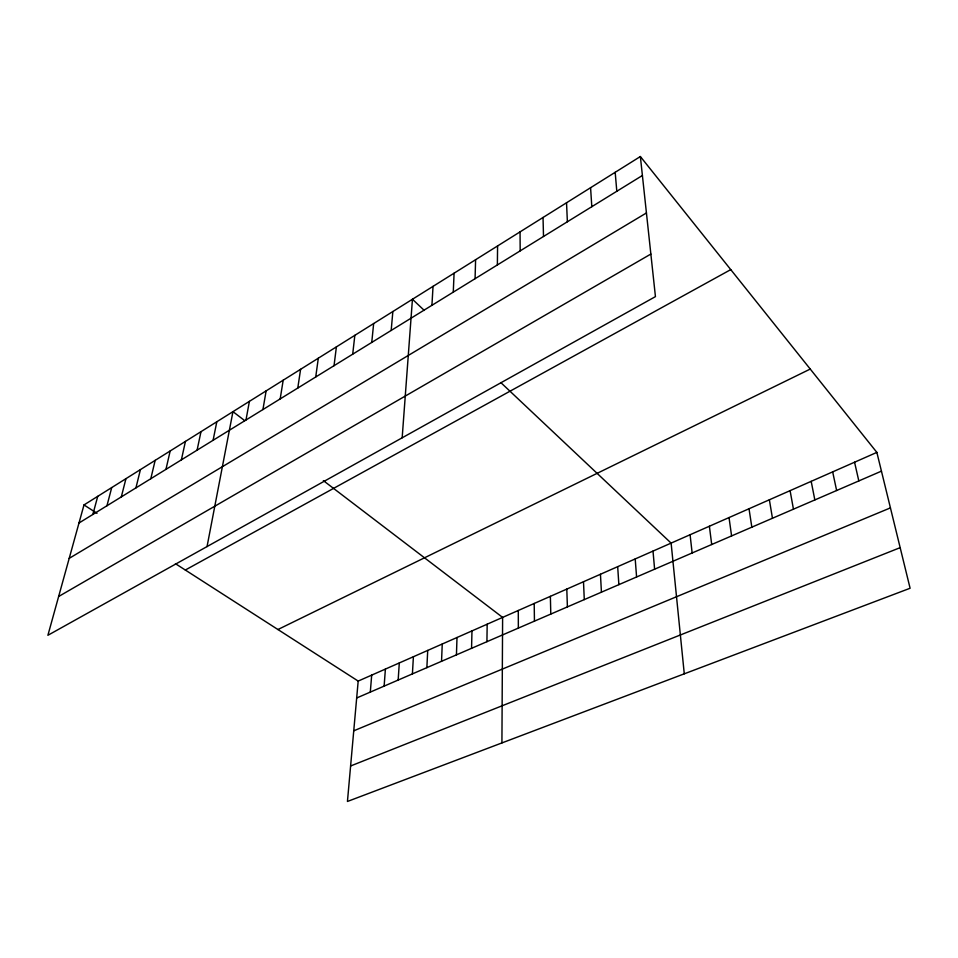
<?xml version="1.0" encoding="UTF-8"?>
<svg xmlns="http://www.w3.org/2000/svg" width="958" height="958" viewBox="0 0 958 958"><rect width="100%" height="100%" fill="white"/><g stroke="black" fill="none" stroke-linecap="round" stroke-linejoin="round"><path stroke-width="1.44" d="M501.92 742.929L502.615 617.407L323.349 480.617M497.37 264.947L497.585 245.943M486.915 641.68L487.179 624.209M471.564 648.327L471.971 630.915M475.072 278.694L475.599 259.714M456.439 654.865L457.002 637.513M441.542 661.295L442.249 644.015M453.266 292.154L454.092 273.174M426.861 667.642L427.723 650.422M412.407 673.893L413.401 656.733M431.926 305.315L433.04 286.358M398.169 680.048L399.294 662.96M402.168 437.794L412.443 299.255L424.31 310.452M384.134 686.108L385.391 669.091M370.303 692.095L371.692 675.127M391.187 330.438L392.852 311.53M876.857 452.392L358.184 681.078L347.443 801.463L910.1 588.248L876.857 452.392L640.363 156.537L83.993 504.938L47.9 635.286L655.44 296.621L640.363 156.537M371.752 342.437L373.656 323.541M352.7 354.185L354.843 335.324M334.031 365.705L336.402 346.868M315.721 376.985L318.319 358.196M297.782 388.062L300.596 369.297M280.179 398.911L283.197 380.194M262.923 409.557L266.132 390.876M245.99 419.999L249.391 401.366M207.048 546.575L232.95 411.653L244.757 420.658M213.083 440.309L216.819 421.76M197.085 450.176L200.988 431.675M181.373 459.864L185.433 441.41M165.95 469.384L170.165 450.979M150.801 478.725L155.16 460.367M135.928 487.897L140.431 469.6M121.307 496.915L125.953 478.665M106.949 505.764L111.715 487.574M92.842 514.47L97.74 496.328M78.975 523.02L642.411 175.482M69.192 558.37L646.434 212.951M58.642 596.499L650.853 254.062M185.325 570.034L730.762 269.617M277.928 629.526L810.24 369.07M356.675 697.987L881.444 471.144M353.741 730.822L890.437 507.884M350.616 765.981L900.161 547.653M83.993 504.938L97.009 513.308M175.446 563.687L358.184 681.078M500.806 382.565L671.115 543.114L684.275 673.821M854.56 462.223L858.823 480.928M832.67 471.875L836.633 490.52M811.187 481.347L814.839 499.932M790.087 490.652L793.452 509.177M769.37 499.789L772.459 518.254M749.012 508.758L751.838 527.175M729.026 517.571L731.589 535.929M709.387 526.241L711.698 544.527M690.083 534.744L692.143 552.97M653.009 551.09L654.613 569.196M615.18 172.308L616.808 191.277M635.202 558.945L636.591 576.991M617.682 566.669L618.868 584.643M590.583 187.708L591.804 206.7M600.45 574.261L601.432 592.188M583.494 581.745L584.284 599.6M566.537 202.761L567.375 221.765M566.801 589.098L567.399 606.893M543.03 217.478L543.509 236.482M550.371 596.343L550.79 614.078M534.205 603.468L534.444 621.143M520.05 231.872L520.182 250.876M518.29 610.497L518.35 628.101"/></g></svg>
